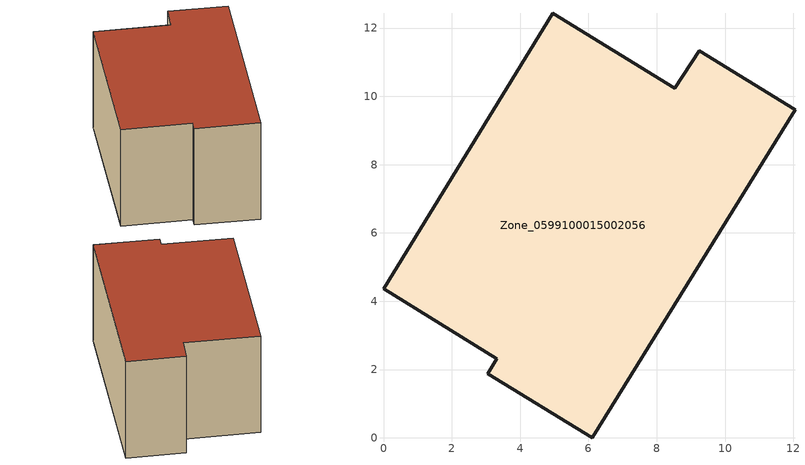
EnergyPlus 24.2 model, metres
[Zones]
Zone_0599100015002056
 floor ground (C_G): 3.06,1.88 3.32,2.31 0,4.36 4.96,12.44 8.53,10.23 9.25,11.34 12.05,9.61 6.11,0 z1.73
 wall outside (C_F): 3.32,2.31 3.06,1.88 6.11,0 12.05,9.61 9.25,11.34 8.53,10.23 4.96,12.44 0,4.36 3.32,2.31 z1.73:7.94
 roof outside (C_R): 9.25,11.34 8.53,10.23 4.96,12.44 0,4.36 3.32,2.31 3.06,1.88 6.11,0 12.05,9.61 z7.94
[BUILDING]
Pand.0599100015002056: North Axis=0; Terrain=City; Loads Convergence Tolerance Value=0.04; Temperature Convergence Tolerance Value=0.4; Solar Distribution=FullExterior; Maximum Number of Warmup Days=25; Minimum Number of Warmup Days=1
[Site:Location]
Rotterdam.The.Hague.AP_ZH_NLD Design_Conditions: Latitude=51.96; Longitude=4.45; Time Zone=1; Elevation=-4.5
[SITE:GROUNDTEMPERATURE:BUILDINGSURFACE]
18, 18, 18, 18, 18, 18, 18, 18, 18, 18, 18, 18
[MATERIAL] Thermal Absorptance=0.9; Solar Absorptance=0.7; Visible Absorptance=0.7
Name | Roughness | Thickness | Conductivity | Density | Specific Heat
G.TC.1992-2005 | MediumSmooth | 0.15 | 0.06 | 540 | 1210
F.TC.1992-2005 | Rough | 0.3 | 0.12 | 1920 | 840
R.TC.1992-2005 | MediumRough | 0.2 | 0.08 | 1500 | 1000
[CONSTRUCTION]
C_G: G.TC.1992-2005
C_F: F.TC.1992-2005
C_R: R.TC.1992-2005
[ZONE]
Zone_0599100015002056: Type=1; Multiplier=1; Ceiling Height=Autocalculate; Volume=Autocalculate; Floor Area=autocalculate; Part of Total Floor Area=Yes
[ZONEINFILTRATION:DESIGNFLOWRATE]
Infil_Zone_0599100015002056: Zone or ZoneList or Space or SpaceList=Zone_0599100015002056; Schedule=AlwaysOn; Design Flow Rate Calculation Method=Flow/Area; Flow Rate per Floor Area=0.0015; Constant Term Coefficient=1; Temperature Term Coefficient=0; Velocity Term Coefficient=0; Velocity Squared Term Coefficient=0
[HVACTEMPLATE:ZONE:IDEALLOADSAIRSYSTEM]
Zone_0599100015002056: Maximum Heating Supply Air Temperature=50; Minimum Cooling Supply Air Temperature=13; Maximum Heating Supply Air Humidity Ratio=0.0156; Minimum Cooling Supply Air Humidity Ratio=0.0077; Heating Limit=NoLimit; Cooling Limit=NoLimit; Dehumidification Control Type=ConstantSensibleHeatRatio; Cooling Sensible Heat Ratio=0.7; Dehumidification Setpoint=60; Humidification Control Type=None; Humidification Setpoint=30; Outdoor Air Method=None; Outdoor Air Flow Rate per Person=0.00944; Outdoor Air Flow Rate per Zone Floor Area=0; Outdoor Air Flow Rate per Zone=0; Demand Controlled Ventilation Type=None; Outdoor Air Economizer Type=NoEconomizer; Heat Recovery Type=None; Sensible Heat Recovery Effectiveness=0.7; Latent Heat Recovery Effectiveness=0.65
[ZONECONTROL:THERMOSTAT]
ThermostatControl_Zone_0599100015002056: Zone or ZoneList=Zone_0599100015002056; Control Type Schedule=DualSetpointControlType; Control 1=Thermostat_Zone_0599100015002056; Temperature Difference Between Cutout And Setpoint=0
[THERMOSTATSETPOINT:DUALSETPOINT]
Thermostat_Zone_0599100015002056: Heating Setpoint Temperature Schedule=HeatingSetpoint_Zone_0599100015002056; Cooling Setpoint Temperature Schedule=CoolingSetpoint_Zone_0599100015002056
[SCHEDULE:COMPACT]
HeatingSetpoint_Zone_0599100015002056: Through: 12/31, For: AllDays, Until: 24:00, 21
CoolingSetpoint_Zone_0599100015002056: Through: 12/31, For: AllDays, Until: 24:00, 24
DualSetpointControlType: Through: 12/31, For: AllDays, Until: 24:00, 4
AlwaysOn: Through: 12/31, For: AllDays, Until: 24:00, 1
